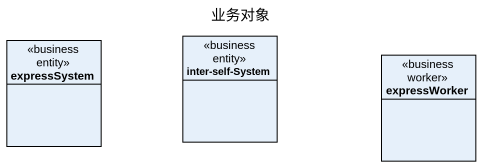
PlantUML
@startuml
title 业务对象
hide circle
hide empty members
class expressSystem <<business entity>>
class "inter-self-System" as inter_self_System <<business entity>>
class expressWorker <<business worker>>
@enduml
